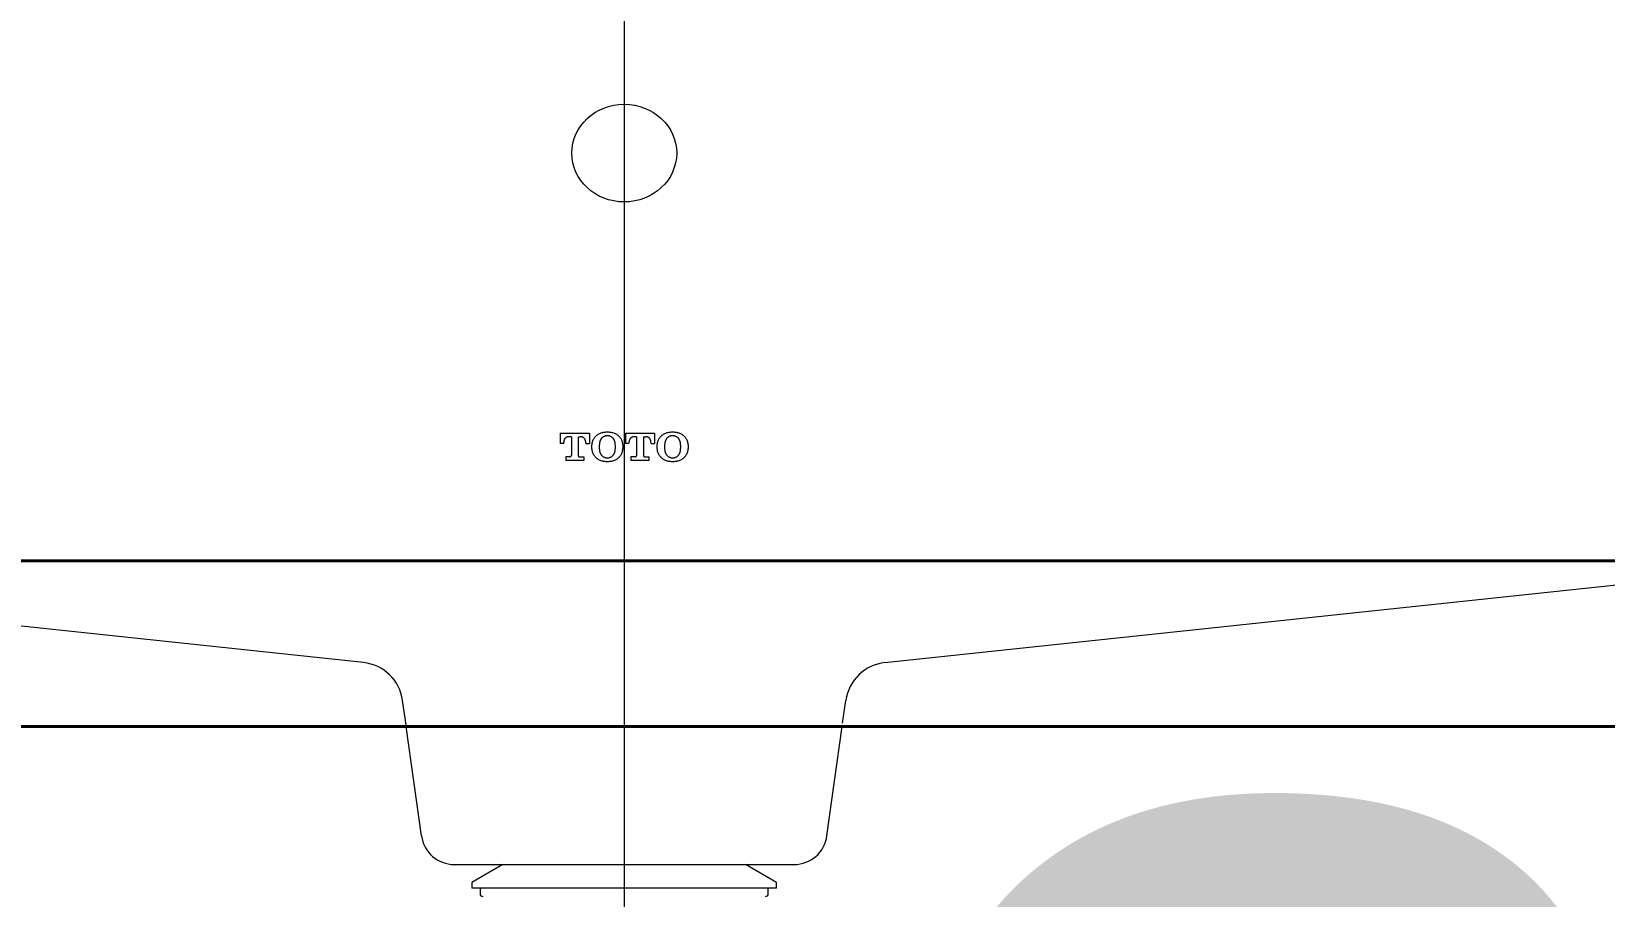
# Model space of a CAD drawing. Header units: millimetres. Extents: x 7371 to 278338, y -43753 to 35464.
# Drawn here: x 270147.7 to 270432.7, y 303.1 to 459.8 of the extents above; entities that cross this region are included whole.
import ezdxf

# ---------------------------------------------------------------- set-up
doc = ezdxf.new("R2010")
doc.units = ezdxf.units.MM
doc.header["$MEASUREMENT"] = 0
doc.linetypes.add('CENTER', pattern=[50.8, 31.75, -6.35, 6.35, -6.35])
doc.linetypes.add('DASHED', pattern=[0.75, 0.5, -0.25])
doc.layers.get('DEFPOINTS').update_dxf_attribs({"lineweight": 18})
for name, color, linetype, lineweight in [('0.05', 252, 'Continuous', 5), ('BODY', 7, 'Continuous', 40), ('DINDING', 1, 'Continuous', 20), ('PIPA AIR BERSIH', 5, 'CENTER', 5)]:
    doc.layers.add(name, color=color, linetype=linetype, lineweight=lineweight)
doc.styles.get("Standard").update_dxf_attribs({"font": 'arial.ttf'})
doc.dimstyles.new('100 baru', dxfattribs={"dimtxt": 200, "dimasz": 100, "dimexe": 0.1, "dimexo": 0.1, "dimgap": 0.1, "dimtad": 0, "dimtoh": 1, "dimdec": 0, "dimtxsty": 'Standard', "dimblk": 'ARCHTICK', "dimcen": 0, "dimclrd": 8, "dimclre": 8, "dimclrt": 2, "dimadec": 0, "dimazin": 0, "dimtfac": 1, "dimtdec": 0, "dimtix": 1, "dimtmove": 0, "dimatfit": 3, "dimldrblk": 'ARCHTICK', "dimfxl": 1.25, "dimlwd": -1, "dimlwe": -1, "dimarcsym": 0})

# ---------------------------------------------------------------- blocks, each defined once
blk = doc.blocks.new('A$C4feb61b9')
at = {"layer": '0.05'}
for points in [[(0, 0.23202), (0, -0.42776)], [(0.29, -0.1), (-0.29, -0.1)], [(-0.04722, -0.11844), (-0.20592, -0.10155)], [(0.04722, -0.11844), (0.20592, -0.10155)], [(-0.03952, -0.12973), (-0.04014, -0.12529)], [(0.03956, -0.12941), (0.04014, -0.12529)], [(-0.03672, -0.14983), (-0.03948, -0.13)], [(0.03672, -0.14983), (0.03948, -0.13)], [(-0.03079, -0.155), (0.03078, -0.155)], [(-0.02199, -0.155), (-0.02762, -0.15829)], [(0.0276, -0.15829), (0.02198, -0.155)], [(-0.02762, -0.15829), (-0.02762, -0.1593)], [(0.0276, -0.1593), (-0.02762, -0.1593)], [(-0.02611, -0.1593), (-0.02611, -0.1603)], [(0.0261, -0.1603), (0.0261, -0.1593)], [(0.0276, -0.1593), (0.0276, -0.15829)]]:
    blk.add_lwpolyline(points, dxfattribs=at)
at = {"layer": '0.05', "linetype": 'DASHED', "ltscale": 0.3}
for points in [[(-0.01162, -0.0769), (-0.00632, -0.0769)], [(-0.01162, -0.0769), (-0.01162, -0.07874)], [(-0.00632, -0.0769), (-0.00632, -0.07874)], [(0.0002, -0.0769), (0.0055, -0.0769)], [(0.0002, -0.0769), (0.0002, -0.07874)], [(0.0055, -0.0769), (0.0055, -0.07874)], [(-0.01097, -0.07874), (-0.01162, -0.07874)], [(-0.01097, -0.07874), (-0.01096, -0.07848)], [(-0.00958, -0.07752), (-0.01003, -0.07752)], [(-0.00958, -0.07752), (-0.00958, -0.0809)], [(-0.00836, -0.07752), (-0.00791, -0.07752)], [(-0.00836, -0.07752), (-0.00836, -0.0809)], [(-0.00697, -0.07874), (-0.00698, -0.07848)], [(-0.00697, -0.07874), (-0.00632, -0.07874)], [(0.00086, -0.07874), (0.0002, -0.07874)], [(0.00086, -0.07874), (0.00087, -0.07848)], [(0.00224, -0.07752), (0.00179, -0.07752)], [(0.00224, -0.07752), (0.00224, -0.0809)], [(0.00346, -0.07752), (0.00391, -0.07752)], [(0.00346, -0.07752), (0.00346, -0.0809)], [(0.00485, -0.07874), (0.00484, -0.07848)], [(0.00485, -0.07874), (0.0055, -0.07874)], [(-0.0106, -0.08118), (-0.0106, -0.0818)], [(-0.00987, -0.08118), (-0.0106, -0.08118)], [(-0.00734, -0.0818), (-0.0106, -0.0818)], [(-0.00807, -0.08118), (-0.00734, -0.08118)], [(-0.00734, -0.08118), (-0.00734, -0.0818)], [(0.00122, -0.08118), (0.00122, -0.0818)], [(0.00196, -0.08118), (0.00122, -0.08118)], [(0.00448, -0.0818), (0.00122, -0.0818)], [(0.00375, -0.08118), (0.00448, -0.08118)], [(0.00448, -0.08118), (0.00448, -0.0818)]]:
    blk.add_lwpolyline(points, dxfattribs=at)
for points in [[(-0.00422, -0.07688, 0.266024), (-0.00583, -0.07862)], [(-0.0019, -0.07688, 0.153584), (-0.00422, -0.07688)], [(-0.00029, -0.07862, 0.266024), (-0.0019, -0.07688)], [(0.0076, -0.07688, 0.266024), (0.00599, -0.07862)], [(0.00993, -0.07688, 0.153584), (0.0076, -0.07688)], [(0.01154, -0.07862, 0.266024), (0.00993, -0.07688)], [(-0.01084, -0.07801, 0.104436), (-0.01096, -0.07848)], [(-0.01003, -0.07752, 0.284915), (-0.01084, -0.07801)], [(-0.0071, -0.07801, 0.284915), (-0.00791, -0.07752)], [(-0.00698, -0.07848, 0.104436), (-0.0071, -0.07801)], [(-0.00583, -0.07862, 0.113484), (-0.00583, -0.08008)], [(-0.00444, -0.07848, 0.101124), (-0.00444, -0.08022)], [(-0.00415, -0.07787, 0.118602), (-0.00444, -0.07848)], [(-0.00197, -0.07787, 0.481227), (-0.00415, -0.07787)], [(-0.00168, -0.07848, 0.118602), (-0.00197, -0.07787)], [(-0.00168, -0.08022, 0.101124), (-0.00168, -0.07848)], [(-0.00029, -0.08008, 0.113484), (-0.00029, -0.07862)], [(0.00099, -0.07801, 0.104436), (0.00087, -0.07848)], [(0.00179, -0.07752, 0.284915), (0.00099, -0.07801)], [(0.00472, -0.07801, 0.284915), (0.00391, -0.07752)], [(0.00484, -0.07848, 0.104436), (0.00472, -0.07801)], [(0.00599, -0.07862, 0.113484), (0.00599, -0.08008)], [(0.00738, -0.07848, 0.101124), (0.00738, -0.08022)], [(0.00767, -0.07787, 0.118602), (0.00738, -0.07848)], [(0.00986, -0.07787, 0.481227), (0.00767, -0.07787)], [(0.01014, -0.07848, 0.118602), (0.00986, -0.07787)], [(0.01014, -0.08022, 0.101124), (0.01014, -0.07848)], [(0.01154, -0.08008, 0.113484), (0.01154, -0.07862)], [(-0.00987, -0.08118, 0.414214), (-0.00958, -0.0809)], [(-0.00836, -0.0809, 0.414214), (-0.00807, -0.08118)], [(-0.00583, -0.08008, 0.266024), (-0.00422, -0.08182)], [(-0.00444, -0.08022, 0.118602), (-0.00415, -0.08083)], [(-0.00422, -0.08182, 0.153584), (-0.0019, -0.08182)], [(-0.00415, -0.08083, 0.481227), (-0.00197, -0.08083)], [(-0.00197, -0.08083, 0.118602), (-0.00168, -0.08022)], [(-0.0019, -0.08182, 0.266024), (-0.00029, -0.08008)], [(0.00196, -0.08118, 0.414214), (0.00224, -0.0809)], [(0.00346, -0.0809, 0.414214), (0.00375, -0.08118)], [(0.00599, -0.08008, 0.266024), (0.0076, -0.08182)], [(0.00738, -0.08022, 0.118602), (0.00767, -0.08083)], [(0.0076, -0.08182, 0.153584), (0.00993, -0.08182)], [(0.00767, -0.08083, 0.481227), (0.00986, -0.08083)], [(0.00986, -0.08083, 0.118602), (0.01014, -0.08022)], [(0.00993, -0.08182, 0.266024), (0.01154, -0.08008)]]:
    blk.add_lwpolyline(points, format="xyb", dxfattribs=at)
at = {"layer": '0.05'}
for points in [[(-0.04014, -0.12529, 0.344324), (-0.04722, -0.11844)], [(0.04722, -0.11844, 0.344324), (0.04014, -0.12529)], [(-0.03672, -0.14983, 0.37424), (-0.03078, -0.155)], [(0.03078, -0.155, 0.37424), (0.03672, -0.14983)], [(-0.02611, -0.1603, 0.414214), (-0.02561, -0.1608)], [(0.0256, -0.1608, 0.414214), (0.0261, -0.1603)]]:
    blk.add_lwpolyline(points, format="xyb", dxfattribs=at)
blk.add_ellipse((0, -0.02615), major_axis=(-0.0095, 0), ratio=0.931577, dxfattribs=at)
blk = doc.blocks.new('dsdsdsdsd')
blk.add_lwpolyline([(127647.01614, -878.55295), (127650.01614, -878.55295), (127650.01614, -881.88629), (127647.01614, -881.88629)], close=True)
at = {"layer": 'BODY', "lineweight": 40}
for p, q in [((127647.01614, -881.88629), (127650.01614, -881.88629)), ((127650.01614, -881.98629), (127647.01614, -881.98629))]:
    blk.add_line(p, q, dxfattribs=at)
at = {"layer": 'DINDING', "xscale": 3.333333333333333, "yscale": 3.333333333333333, "zscale": 3.333333333333333}
blk.add_blockref('A$C4feb61b9', (127648.51614, -881.55295), dxfattribs=at)
blk = doc.blocks.new('*D248')
at = {"layer": 'DEFPOINTS', "color": 0, "transparency": 16777216}
for p in [(270705.11, 217.49), (270353.11, 93.95), (270705.11, 93.95)]:
    blk.add_point(p, dxfattribs=at)
at = {"layer": 'PIPA AIR BERSIH', "color": 8, "transparency": 16777216}
for p, q in [((270353.11, 94.05), (270353.11, 217.59)), ((270353.11, 217.49), (270705.11, 217.49)), ((270705.11, 94.05), (270705.11, 217.59))]:
    blk.add_line(p, q, dxfattribs=at)
at = {"layer": 'PIPA AIR BERSIH', "color": 2, "transparency": 16777216, "insert": (270529.11, 217.49), "char_height": 200, "attachment_point": 5}
blk.add_mtext('352', dxfattribs=at)
blk = doc.blocks.new('_ArchTick')
at = {"color": 0, "linetype": 'ByBlock', "const_width": 0.15}
blk.add_lwpolyline([(-0.5, -0.5), (0.5, 0.5)], dxfattribs=at)

msp = doc.modelspace()

# ---------------------------------------------------------------- block references
at = {"layer": 'PIPA AIR BERSIH', "xscale": 300.0000059255024, "yscale": 300.0000059255024, "zscale": 300.0000059255024}
msp.add_blockref('dsdsdsdsd', (-38024300.49, 264929.84), dxfattribs=at)

# ---------------------------------------------------------------- dimensions: what is measured, and where the dimension line sits
at = {"layer": 'PIPA AIR BERSIH'}
dim = msp.add_linear_dim(base=(270705.11, 217.49), p1=(270353.11, 93.95), p2=(270705.11, 93.95), dimstyle='100 baru', dxfattribs=at)
dim.commit()
dim.dimension.update_dxf_attribs({"geometry": '*D248', "text_midpoint": (270529.11, 217.49)})

doc.saveas('drawing.dxf')
